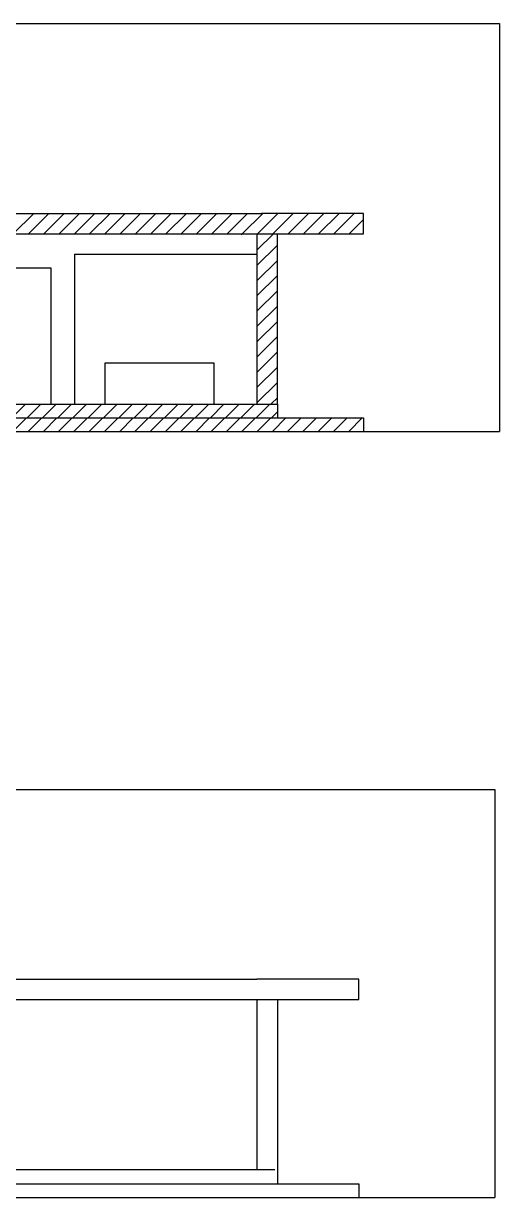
# Model space of a CAD drawing. Header units: centimetres. Extents: x -3096 to 13885, y -3131 to 5891.
# Drawn here: x 3311 to 4011, y 912 to 2639 of the extents above; entities that cross this region are included whole.
import ezdxf

# ---------------------------------------------------------------- set-up
doc = ezdxf.new("R2010")
doc.units = ezdxf.units.CM

msp = doc.modelspace()

# ---------------------------------------------------------------- hatches: boundary and pattern name
at = {"transparency": 33554508}
h = msp.add_hatch(dxfattribs=at)
h.set_pattern_fill('ANSI31', color=256, scale=5)
h.paths.add_polyline_path([(3684.4, 2079.2), (2324.4, 2079.9), (2324.4, 2059.2), (3684.4, 2059.2)])
h = msp.add_hatch(dxfattribs=at)
h.set_pattern_fill('ANSI31', color=256, scale=5)
h.set_pattern_definition([(45, (6.675, -14.767), (-11.22532, 11.22532), [])])
h.paths.add_polyline_path([(2211.1, 2059.2), (2211.1, 2039.2), (3811.1, 2039.2), (3811.1, 2059.2)])

# ---------------------------------------------------------------- linework, layer by layer
for p, q in [((2011.1, 2639.2), (4011.1, 2639.2)), ((4011.1, 2639.2), (4011.1, 2039.2)), ((2361.1, 2359.9), (3661.1, 2359.9)), ((3811.1, 2359.9), (3661.1, 2359.9)), ((3811.1, 2329.9), (3811.1, 2359.9)), ((2211.1, 2329.9), (3661.1, 2329.9)), ((3654.4, 2329.9), (3654.4, 2079.2)), ((3661.1, 2329.9), (3811.1, 2329.9)), ((3684.4, 2079.2), (3684.4, 2329.9)), ((3386.1, 2299.9), (3386.1, 2079.9)), ((3386.1, 2299.9), (3654.4, 2299.9)), ((3256.6, 2279.9), (3351.1, 2279.9)), ((3351.1, 2279.9), (3351.1, 2079.9)), ((3431.1, 2079.9), (3431.1, 2139.9)), ((3431.1, 2139.9), (3591.1, 2139.9)), ((3591.1, 2139.9), (3591.1, 2079.9)), ((2324.4, 2079.9), (3684.4, 2079.2)), ((3684.4, 2079.2), (3684.4, 2059.2)), ((2211.1, 2059.2), (3811.1, 2059.2)), ((3811.1, 2059.2), (3811.1, 2039.2)), ((2211.1, 2039.2), (3811.1, 2039.2)), ((3811.1, 2039.2), (4011.1, 2039.2)), ((2004.4, 1512.4), (4004.4, 1512.4)), ((4004.4, 1512.4), (4004.4, 912.4)), ((2354.4, 1233.8), (3654.4, 1233.8)), ((3804.4, 1233.8), (3654.4, 1233.8)), ((3804.4, 1203.8), (3804.4, 1233.8)), ((2204.4, 1203.8), (3654.4, 1203.8)), ((3654.4, 1203.8), (3804.4, 1203.8)), ((3654.4, 1203.8), (3654.4, 953.8)), ((3684.4, 1203.8), (3684.4, 953.8)), ((2324.4, 953.8), (3680.9, 953.8)), ((3684.4, 953.8), (3684.4, 932.4)), ((2354.4, 932.4), (3654.4, 932.4)), ((3654.4, 932.4), (3804.4, 932.4)), ((3804.4, 932.4), (3804.4, 912.4)), ((2004.4, 912.4), (4004.4, 912.4))]:
    msp.add_line(p, q)
at = {"linetype": 'Continuous', "transparency": 33554508}
for p, q in [((3296.1, 2329.9), (3326.1, 2359.9)), ((3318.5, 2329.9), (3348.5, 2359.9)), ((3341, 2329.9), (3371, 2359.9)), ((3363.4, 2329.9), (3393.4, 2359.9)), ((3385.9, 2329.9), (3415.9, 2359.9)), ((3408.3, 2329.9), (3438.3, 2359.9)), ((3430.8, 2329.9), (3460.8, 2359.9)), ((3453.2, 2329.9), (3483.2, 2359.9)), ((3475.7, 2329.9), (3505.7, 2359.9)), ((3498.1, 2329.9), (3528.1, 2359.9)), ((3520.6, 2329.9), (3550.6, 2359.9)), ((3543, 2329.9), (3573, 2359.9)), ((3565.5, 2329.9), (3595.5, 2359.9)), ((3587.9, 2329.9), (3617.9, 2359.9)), ((3610.4, 2329.9), (3640.4, 2359.9)), ((3632.8, 2329.9), (3662.8, 2359.9)), ((3655.3, 2329.9), (3685.3, 2359.9)), ((3677.7, 2329.9), (3707.7, 2359.9)), ((3700.2, 2329.9), (3730.2, 2359.9)), ((3722.6, 2329.9), (3752.6, 2359.9)), ((3745.1, 2329.9), (3775.1, 2359.9)), ((3767.5, 2329.9), (3797.5, 2359.9)), ((3790, 2329.9), (3811.1, 2351)), ((3631.1, 2328.2), (3632.8, 2329.9)), ((3654.4, 2305.7), (3678.6, 2329.9)), ((3654.4, 2283.3), (3684.4, 2313.3)), ((3654.4, 2260.8), (3684.4, 2290.8)), ((3654.4, 2238.4), (3684.4, 2268.4)), ((3654.4, 2215.9), (3684.4, 2245.9)), ((3654.4, 2193.5), (3684.4, 2223.5)), ((3654.4, 2171), (3684.4, 2201)), ((3654.4, 2148.6), (3684.4, 2178.6)), ((3654.4, 2126.1), (3684.4, 2156.1)), ((3654.4, 2103.7), (3684.4, 2133.7)), ((3654.4, 2081.2), (3684.4, 2111.2)), ((3675.5, 2079.9), (3684.4, 2088.8))]:
    msp.add_line(p, q, dxfattribs=at)

doc.saveas('drawing.dxf')
